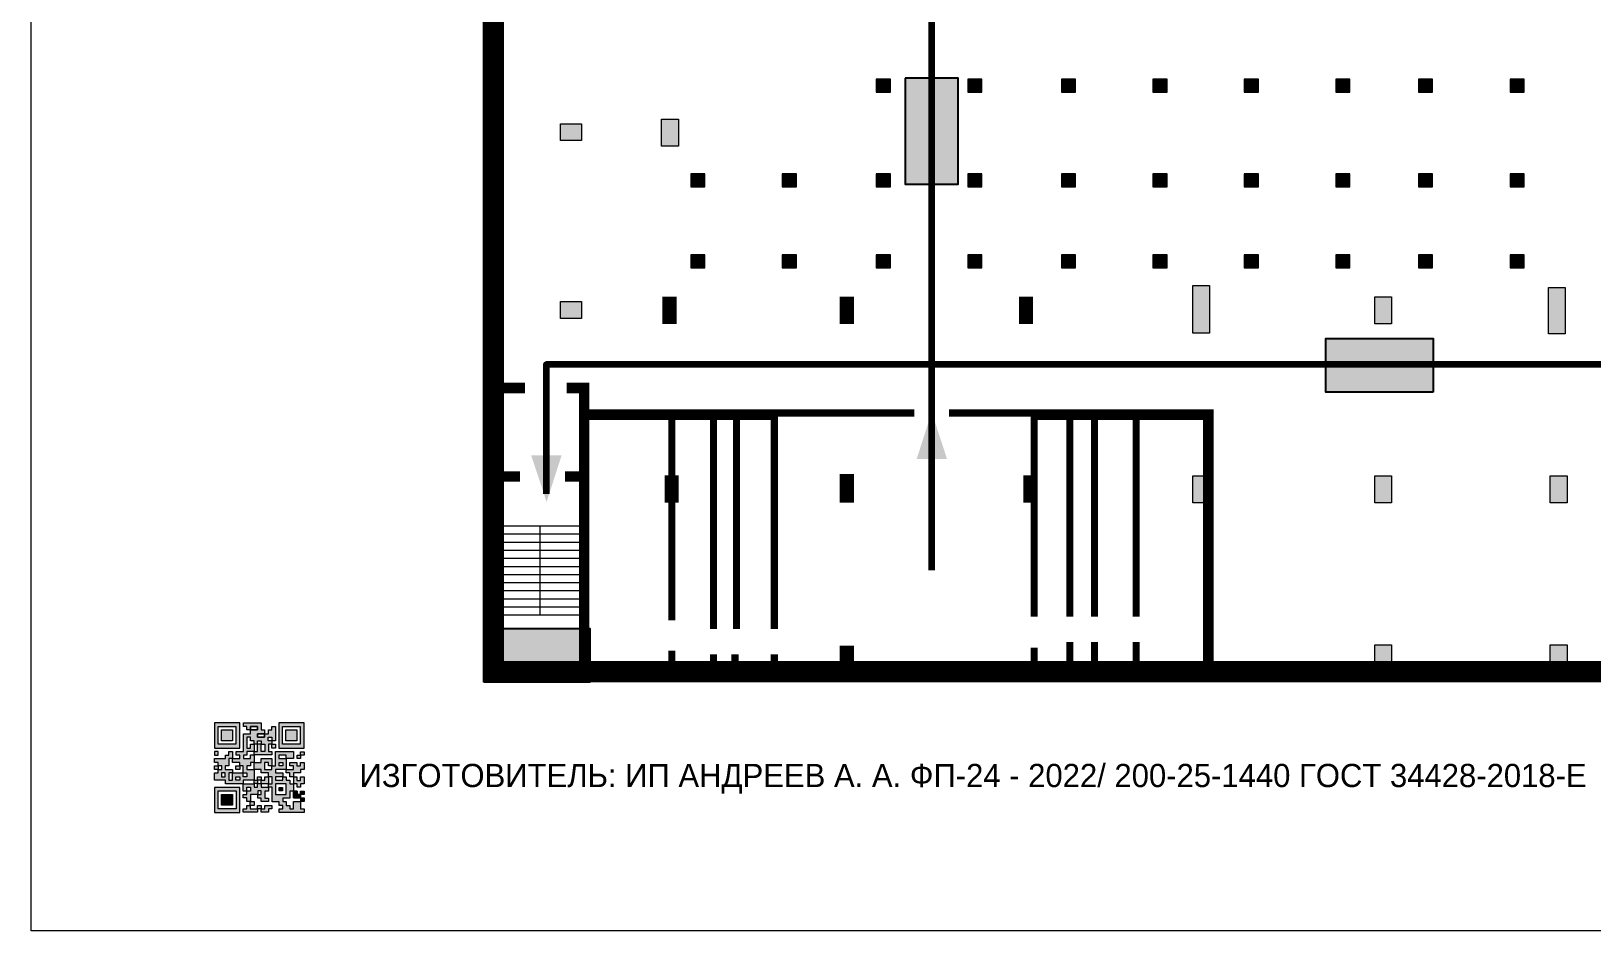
# Model space of a CAD drawing. Header units: millimetres. Extents: x 13810 to 67229, y 12374 to 21950.
# Drawn here: x 35837.9 to 36026.2, y 14541.7 to 14650.3 of the extents above; entities that cross this region are included whole.
import ezdxf

# ---------------------------------------------------------------- set-up
doc = ezdxf.new("R2010")
doc.units = ezdxf.units.MM
doc.layers.add('План_Штампы', color=7, linetype='Continuous')
doc.styles.add('обычный', font='arial.ttf')

# ---------------------------------------------------------------- blocks, each defined once
blk = doc.blocks.new('QR')
at = {"lineweight": 0}
h = blk.add_hatch(color=256, dxfattribs=at)
h.dxf.hatch_style = 1
h.paths.add_polyline_path([(9241.16, 2687.38), (9242.01, 2687.38), (9242.01, 2687.83), (9241.59, 2687.83), (9241.59, 2688.68), (9239.45, 2688.68), (9239.45, 2688.25), (9239.86, 2688.25), (9239.86, 2687.83), (9240.29, 2687.83), (9240.29, 2688.25), (9241.16, 2688.25), (9241.16, 2687.83), (9240.29, 2687.83), (9240.29, 2687.38), (9239.45, 2687.38), (9239.45, 2685.22), (9238.57, 2685.22), (9238.57, 2684.8), (9239.02, 2684.8), (9239.02, 2684.37), (9238.13, 2684.37), (9238.13, 2683.92), (9239.02, 2683.92), (9239.02, 2683.5), (9239.44, 2683.5), (9239.44, 2682.64), (9239.87, 2682.64), (9239.87, 2682.18), (9239.44, 2682.18), (9239.44, 2682.64), (9238.13, 2682.64), (9238.13, 2681.76), (9237.71, 2681.76), (9237.71, 2682.64), (9238.13, 2682.64), (9238.13, 2683.07), (9237.27, 2683.07), (9237.27, 2683.51), (9237.71, 2683.51), (9237.71, 2684.37), (9238.13, 2684.37), (9238.13, 2685.22), (9237.71, 2685.22), (9237.71, 2684.8), (9237.28, 2684.8), (9237.28, 2684.38), (9235.98, 2684.38), (9235.98, 2683.92), (9236.4, 2683.92), (9236.4, 2683.49), (9236.84, 2683.49), (9236.84, 2683.07), (9236.4, 2683.07), (9236.4, 2682.64), (9235.98, 2682.64), (9235.98, 2681.76), (9237.29, 2681.76), (9237.29, 2681.33), (9239.43, 2681.33), (9239.43, 2681.76), (9240.74, 2681.76), (9240.74, 2683.05), (9239.87, 2683.05), (9239.87, 2683.5), (9240.29, 2683.5), (9240.29, 2683.91), (9240.74, 2683.91), (9240.74, 2684.81), (9240.29, 2684.81), (9240.29, 2684.79), (9240.29, 2684.37), (9239.45, 2684.37), (9239.45, 2684.8), (9239.87, 2684.8), (9239.87, 2685.21), (9240.74, 2685.21), (9240.74, 2686.1), (9240.29, 2686.1), (9240.29, 2685.64), (9239.86, 2685.64), (9239.86, 2686.95), (9240.29, 2686.95), (9240.29, 2686.52), (9240.74, 2686.52), (9240.74, 2686.1), (9241.16, 2686.1), (9241.16, 2686.53), (9241.59, 2686.53), (9241.59, 2686.1), (9242.02, 2686.1), (9242.02, 2685.21), (9241.59, 2685.21), (9241.59, 2686.1), (9241.16, 2686.1), (9241.16, 2685.21), (9240.74, 2685.21), (9240.74, 2684.81), (9242.89, 2684.81), (9242.89, 2685.22), (9242.47, 2685.22), (9242.47, 2686.11), (9242.89, 2686.11), (9242.89, 2686.52), (9242.46, 2686.52), (9242.46, 2686.95), (9242.89, 2686.95), (9242.89, 2686.52), (9243.32, 2686.52), (9243.32, 2688.26), (9242.9, 2688.26), (9242.9, 2687.83), (9242.47, 2687.83), (9242.47, 2687.38), (9242.01, 2687.38), (9242.01, 2686.94), (9241.16, 2686.94)])
h.paths.add_polyline_path([(9239.02, 2682.18), (9239.02, 2681.76), (9238.54, 2681.76), (9238.54, 2682.18)], flags=16)
h.paths.add_polyline_path([(9237.27, 2682.65), (9237.27, 2682.19), (9236.83, 2682.19), (9236.83, 2682.65)], flags=16)
h = blk.add_hatch(color=256, dxfattribs=at)
h.dxf.hatch_style = 1
h.paths.add_polyline_path([(9238.15, 2687.83), (9236.83, 2687.83), (9236.83, 2686.52), (9238.15, 2686.52)], flags=0)
h.paths.add_polyline_path([(9239.01, 2685.65), (9239.01, 2688.68), (9235.98, 2688.68), (9235.98, 2685.65)])
h.paths.add_polyline_path([(9236.41, 2686.1), (9236.41, 2688.26), (9238.56, 2688.26), (9238.56, 2686.1)], flags=16)
h.paths.add_polyline_path([(9236.83, 2686.52), (9236.83, 2687.83), (9238.15, 2687.83), (9238.15, 2686.52)], flags=0)
h = blk.add_hatch(color=256, dxfattribs=at)
h.dxf.hatch_style = 1
h.paths.add_polyline_path([(9238.15, 2686.52), (9238.15, 2687.83), (9236.83, 2687.83), (9236.83, 2686.52)])
h.paths.add_polyline_path([(9245.91, 2686.52), (9245.91, 2687.83), (9244.59, 2687.83), (9244.59, 2686.52)], flags=0)
h.paths.add_polyline_path([(9246.77, 2685.65), (9246.77, 2688.68), (9243.74, 2688.68), (9243.74, 2685.65)])
h.paths.add_polyline_path([(9244.17, 2686.1), (9244.17, 2688.26), (9246.32, 2688.26), (9246.32, 2686.1)], flags=16)
h.paths.add_polyline_path([(9244.59, 2686.52), (9244.59, 2687.83), (9245.91, 2687.83), (9245.91, 2686.52)], flags=0)
h = blk.add_hatch(color=256, dxfattribs=at)
h.dxf.hatch_style = 1
h.paths.add_polyline_path([(9240.75, 2681.76), (9240.75, 2681.35), (9241.17, 2681.35), (9241.17, 2681.76)])
h.paths.add_polyline_path([(9241.6, 2682.18), (9241.17, 2682.18), (9241.17, 2681.76), (9241.6, 2681.76)])
h.paths.add_polyline_path([(9242.47, 2681.34), (9242.47, 2682.19), (9242.02, 2682.19), (9242.02, 2681.76), (9241.6, 2681.76), (9241.6, 2681.34)])
h.paths.add_polyline_path([(9239.87, 2678.3), (9239.44, 2678.3), (9239.44, 2677.89), (9241.17, 2677.89), (9241.17, 2678.3), (9240.28, 2678.3), (9240.28, 2678.73), (9239.87, 2678.73)])
h.paths.add_polyline_path([(9240.75, 2678.73), (9240.75, 2679.19), (9240.28, 2679.19), (9240.28, 2678.73)])
h.paths.add_polyline_path([(9241.6, 2678.73), (9241.17, 2678.73), (9241.17, 2678.3), (9241.6, 2678.3)])
h.paths.add_polyline_path([(9242.02, 2678.3), (9241.6, 2678.3), (9241.6, 2677.89), (9242.48, 2677.89), (9242.48, 2678.31), (9242.9, 2678.31), (9242.9, 2678.73), (9242.02, 2678.73)])
h.paths.add_polyline_path([(9246.36, 2684.37), (9246.36, 2684.79), (9245.93, 2684.79), (9245.93, 2684.37)])
h.paths.add_polyline_path([(9246.78, 2685.2), (9246.36, 2685.2), (9246.36, 2684.79), (9246.78, 2684.79)])
h.paths.add_polyline_path([(9245.91, 2687.83), (9244.59, 2687.83), (9244.59, 2686.52), (9245.91, 2686.52)])
h = blk.add_hatch(color=256, dxfattribs=at)
h.dxf.hatch_style = 1
h.paths.add_polyline_path([(9243.32, 2686.11), (9242.89, 2686.11), (9242.89, 2685.64), (9243.32, 2685.64)])
h.paths.add_polyline_path([(9239.02, 2683.07), (9239.02, 2683.5), (9238.56, 2683.5), (9238.56, 2683.07)])
h.paths.add_polyline_path([(9236.4, 2684.8), (9236.4, 2685.22), (9235.98, 2685.22), (9235.98, 2684.8)])
h.paths.add_polyline_path([(9236.4, 2683.07), (9236.4, 2683.49), (9235.98, 2683.49), (9235.98, 2683.07)])
h = blk.add_hatch(color=256, dxfattribs=at)
h.dxf.hatch_style = 1
h.paths.add_polyline_path([(9243.32, 2682.64), (9243.32, 2683.07), (9244.62, 2683.07), (9244.62, 2684.37), (9243.74, 2684.37), (9243.74, 2684.8), (9244.62, 2684.8), (9244.62, 2684.37), (9245.48, 2684.37), (9245.48, 2685.22), (9243.32, 2685.22), (9243.32, 2683.5), (9242.89, 2683.5), (9242.89, 2683.06), (9242.01, 2683.06), (9242.01, 2683.91), (9242.47, 2683.91), (9242.47, 2683.5), (9242.89, 2683.5), (9242.89, 2684.38), (9241.59, 2684.38), (9241.59, 2683.91), (9240.74, 2683.91), (9240.74, 2683.05), (9241.59, 2683.05), (9241.59, 2682.64), (9242.47, 2682.64), (9242.47, 2682.19), (9242.91, 2682.19), (9242.91, 2681.34), (9242.48, 2681.34), (9242.48, 2680.91), (9242.91, 2680.91), (9242.91, 2679.17), (9243.75, 2679.17), (9243.75, 2678.73), (9244.2, 2678.73), (9244.2, 2678.3), (9243.75, 2678.3), (9243.75, 2677.88), (9246.78, 2677.88), (9246.78, 2678.3), (9246.35, 2678.3), (9246.35, 2679.19), (9245.48, 2679.19), (9245.48, 2678.31), (9245.05, 2678.31), (9245.05, 2678.73), (9244.62, 2678.73), (9244.62, 2679.19), (9244.2, 2679.19), (9244.2, 2679.61), (9245.05, 2679.61), (9245.05, 2680.46), (9245.48, 2680.46), (9245.48, 2681.34), (9245.04, 2681.34), (9245.04, 2681.76), (9244.63, 2681.76), (9244.63, 2682.19), (9244.21, 2682.19), (9244.21, 2681.76), (9243.32, 2681.76), (9243.32, 2682.19), (9244.21, 2682.19), (9244.21, 2682.64)])
h.paths.add_polyline_path([(9243.75, 2683.49), (9243.75, 2683.92), (9244.21, 2683.92), (9244.21, 2683.49)], flags=16)
h.paths.add_polyline_path([(9243.32, 2681.34), (9244.63, 2681.34), (9244.63, 2680.04), (9243.32, 2680.04)], flags=16)
h.paths.add_polyline_path([(9243.76, 2680.89), (9244.18, 2680.89), (9244.18, 2680.48), (9243.76, 2680.48)], flags=0)
h = blk.add_hatch(color=256, dxfattribs=at)
h.dxf.hatch_style = 1
h.paths.add_polyline_path([(9246.36, 2683.07), (9246.78, 2683.07), (9246.78, 2683.92), (9246.36, 2683.92), (9246.36, 2683.49), (9245.92, 2683.49), (9245.92, 2683.92), (9245.06, 2683.92), (9245.06, 2683.49), (9245.48, 2683.49), (9245.48, 2683.07), (9244.62, 2683.07), (9244.62, 2682.65), (9245.05, 2682.65), (9245.05, 2682.18), (9245.48, 2682.18), (9245.48, 2682.65), (9246.36, 2682.65)])
h.paths.add_polyline_path([(9246.78, 2682.18), (9246.36, 2682.18), (9246.36, 2681.75), (9245.92, 2681.75), (9245.92, 2682.18), (9245.48, 2682.18), (9245.48, 2681.34), (9245.48, 2681.34), (9245.94, 2681.34), (9245.94, 2680.91), (9246.36, 2680.91), (9246.36, 2681.34), (9246.78, 2681.34)])
h = blk.add_hatch(color=256, dxfattribs=at)
h.dxf.hatch_style = 1
h.paths.add_polyline_path([(9235.98, 2680.9), (9235.98, 2677.86), (9239.02, 2677.86), (9239.02, 2680.9)])
h.paths.add_polyline_path([(9238.57, 2680.48), (9238.57, 2678.32), (9236.41, 2678.32), (9236.41, 2680.48)], flags=16)
h.paths.add_polyline_path([(9238.15, 2680.05), (9238.15, 2678.74), (9236.83, 2678.74), (9236.83, 2680.05)], flags=0)
h = blk.add_hatch(color=256, dxfattribs=at)
h.dxf.hatch_style = 1
h.paths.add_polyline_path([(9238.15, 2680.05), (9236.83, 2680.05), (9236.83, 2678.74), (9238.15, 2678.74)])
h = blk.add_hatch(color=256, dxfattribs=at)
h.dxf.hatch_style = 1
h.paths.add_polyline_path([(9242.02, 2680.46), (9242.48, 2680.46), (9242.48, 2680.91), (9241.58, 2680.91), (9241.58, 2681.35), (9241.17, 2681.35), (9241.17, 2680.91), (9240.75, 2680.91), (9240.75, 2681.33), (9239.43, 2681.33), (9239.43, 2680.46), (9239.86, 2680.46), (9239.86, 2680.92), (9240.3, 2680.92), (9240.3, 2680.46), (9239.86, 2680.46), (9239.86, 2680.04), (9239.44, 2680.04), (9239.44, 2679.62), (9239.86, 2679.62), (9239.86, 2679.19), (9240.29, 2679.19), (9240.29, 2680.03), (9241.18, 2680.03), (9241.18, 2680.47), (9241.6, 2680.47), (9241.6, 2680.03), (9241.18, 2680.03), (9241.18, 2679.61), (9241.6, 2679.61), (9241.6, 2679.19), (9242.47, 2679.19), (9242.47, 2679.6), (9242.02, 2679.6)])
h = blk.add_hatch(color=256, dxfattribs=at)
h.dxf.hatch_style = 1
h.paths.add_polyline_path([(9244.18, 2680.48), (9244.18, 2680.89), (9243.76, 2680.89), (9243.76, 2680.48)])
h = blk.add_hatch(color=256, dxfattribs=at)
h.dxf.hatch_style = 1
h.paths.add_polyline_path([(9245.93, 2680.04), (9245.93, 2680.46), (9245.48, 2680.46), (9245.48, 2679.62), (9246.35, 2679.62), (9246.35, 2680.04)])
h.paths.add_polyline_path([(9246.78, 2680.04), (9246.78, 2680.46), (9246.35, 2680.46), (9246.35, 2680.04)])
h.paths.add_polyline_path([(9246.78, 2679.18), (9246.78, 2679.62), (9246.35, 2679.62), (9246.35, 2679.18)])
for points in [[(9237.71, 2685.22), (9238.13, 2685.22), (9238.13, 2684.37), (9237.71, 2684.37), (9237.71, 2683.51), (9237.27, 2683.51), (9237.27, 2683.07), (9238.13, 2683.07), (9238.13, 2682.64), (9237.71, 2682.64), (9237.71, 2681.76), (9238.13, 2681.76), (9238.13, 2682.64), (9239.44, 2682.64), (9239.44, 2683.5), (9239.02, 2683.5), (9239.02, 2683.07), (9238.56, 2683.07), (9238.56, 2683.5), (9239.02, 2683.5), (9239.02, 2683.92), (9238.13, 2683.92), (9238.13, 2684.37), (9239.02, 2684.37), (9239.02, 2684.8), (9238.57, 2684.8), (9238.57, 2685.22), (9239.45, 2685.22), (9239.45, 2687.38), (9240.29, 2687.38), (9240.29, 2687.83), (9239.86, 2687.83), (9239.86, 2688.25), (9239.45, 2688.25), (9239.45, 2688.68), (9241.59, 2688.68), (9241.59, 2687.83), (9242.01, 2687.83), (9242.01, 2687.38), (9242.47, 2687.38), (9242.47, 2687.83), (9242.9, 2687.83), (9242.9, 2688.26), (9243.32, 2688.26), (9243.32, 2686.52), (9242.89, 2686.52), (9242.89, 2686.11), (9243.32, 2686.11), (9243.32, 2685.64), (9242.89, 2685.64), (9242.89, 2686.11), (9242.47, 2686.11), (9242.47, 2685.22), (9242.89, 2685.22), (9242.89, 2684.81), (9240.74, 2684.81), (9240.74, 2683.91), (9241.59, 2683.91), (9241.59, 2684.38), (9242.89, 2684.38), (9242.89, 2683.5), (9242.47, 2683.5), (9242.47, 2683.91), (9242.01, 2683.91), (9242.01, 2683.06), (9242.89, 2683.06), (9242.89, 2683.5), (9243.32, 2683.5), (9243.32, 2685.22), (9245.48, 2685.22), (9245.48, 2684.37), (9244.62, 2684.37), (9244.62, 2683.07), (9245.48, 2683.07), (9245.48, 2683.49), (9245.06, 2683.49), (9245.06, 2683.92), (9245.92, 2683.92), (9245.92, 2683.49), (9246.36, 2683.49), (9246.36, 2683.92), (9246.78, 2683.92), (9246.78, 2683.07), (9246.36, 2683.07), (9246.36, 2682.65), (9245.48, 2682.65), (9245.48, 2682.18), (9245.92, 2682.18), (9245.92, 2681.75), (9246.36, 2681.75), (9246.36, 2682.18), (9246.78, 2682.18), (9246.78, 2681.34), (9246.36, 2681.34), (9246.36, 2680.91), (9245.94, 2680.91), (9245.94, 2681.34), (9245.48, 2681.34), (9245.48, 2680.46), (9245.93, 2680.46), (9245.93, 2680.04), (9246.35, 2680.04), (9246.35, 2680.46), (9246.78, 2680.46), (9246.78, 2680.04), (9246.78, 2680.04), (9246.35, 2680.04), (9246.35, 2679.62), (9246.78, 2679.62), (9246.78, 2679.18), (9246.35, 2679.18), (9246.35, 2678.3), (9246.78, 2678.3), (9246.78, 2677.88), (9243.75, 2677.88), (9243.75, 2678.3), (9244.2, 2678.3), (9244.2, 2678.73), (9243.75, 2678.73), (9243.75, 2679.17), (9242.91, 2679.17), (9242.91, 2680.91), (9242.48, 2680.91), (9242.48, 2680.46), (9242.02, 2680.46), (9242.02, 2679.6), (9242.47, 2679.6), (9242.47, 2679.19), (9241.6, 2679.19), (9241.6, 2679.61), (9241.18, 2679.61), (9241.18, 2680.03), (9240.29, 2680.03), (9240.29, 2679.19), (9240.75, 2679.19), (9240.75, 2678.73), (9240.28, 2678.73), (9240.28, 2678.3), (9241.17, 2678.3), (9241.17, 2678.73), (9241.6, 2678.73), (9241.6, 2678.3), (9242.02, 2678.3), (9242.02, 2678.73), (9242.9, 2678.73), (9242.9, 2678.31), (9242.48, 2678.31), (9242.48, 2677.89), (9241.6, 2677.89), (9241.6, 2678.3), (9241.17, 2678.3), (9241.17, 2677.89), (9239.44, 2677.89), (9239.44, 2678.3), (9239.87, 2678.3), (9239.87, 2678.73), (9240.28, 2678.73), (9240.28, 2679.19), (9240.29, 2679.19), (9239.86, 2679.19), (9239.86, 2679.62), (9239.44, 2679.62), (9239.44, 2680.04), (9239.86, 2680.04), (9239.86, 2680.46), (9239.43, 2680.46), (9239.43, 2681.33), (9237.29, 2681.33), (9237.29, 2681.76), (9235.98, 2681.76), (9235.98, 2682.64), (9236.4, 2682.64), (9236.4, 2683.07), (9235.98, 2683.07), (9235.98, 2683.49), (9236.4, 2683.49), (9236.4, 2683.92), (9235.98, 2683.92), (9235.98, 2684.38), (9237.28, 2684.38), (9237.28, 2684.8), (9237.71, 2684.8), (9237.71, 2685.22), (9237.92, 2685.22)], [(9240.74, 2686.1), (9240.74, 2686.52), (9240.29, 2686.52), (9240.29, 2686.95), (9239.86, 2686.95), (9239.86, 2685.64), (9240.29, 2685.64), (9240.29, 2686.1), (9240.74, 2686.1), (9240.74, 2686.52)], [(9240.74, 2685.21), (9239.87, 2685.21), (9239.87, 2684.8), (9239.45, 2684.8), (9239.45, 2684.37), (9240.29, 2684.37), (9240.29, 2684.79), (9240.29, 2684.81), (9240.74, 2684.81), (9240.74, 2685.21), (9239.87, 2685.21)], [(9240.74, 2683.91), (9240.29, 2683.91), (9240.29, 2683.5), (9239.87, 2683.5), (9239.87, 2683.05), (9240.74, 2683.05), (9240.74, 2683.91)], [(9244.62, 2684.37), (9244.62, 2684.8), (9243.74, 2684.8), (9243.74, 2684.37), (9244.62, 2684.37)], [(9240.74, 2683.05), (9240.74, 2681.76), (9239.43, 2681.76), (9239.43, 2681.33), (9240.75, 2681.33), (9240.75, 2681.35), (9240.75, 2680.91), (9241.17, 2680.91), (9241.17, 2681.35), (9241.58, 2681.35), (9241.58, 2680.91), (9242.48, 2680.91), (9242.48, 2681.34), (9242.91, 2681.34), (9242.91, 2682.19), (9242.47, 2682.19), (9242.47, 2682.64), (9241.59, 2682.64), (9241.59, 2683.05), (9240.74, 2683.05)], [(9241.6, 2681.76), (9242.02, 2681.76), (9242.02, 2682.19), (9242.47, 2682.19), (9242.47, 2681.34), (9241.6, 2681.34), (9241.6, 2681.76)], [(9244.62, 2683.07), (9243.32, 2683.07), (9243.32, 2682.64), (9244.21, 2682.64), (9244.21, 2682.19), (9243.32, 2682.19), (9243.32, 2681.76), (9244.21, 2681.76), (9244.21, 2682.19), (9244.63, 2682.19), (9244.63, 2681.76), (9245.04, 2681.76), (9245.04, 2681.34), (9245.48, 2681.34)], [(9245.48, 2682.18), (9245.05, 2682.18), (9245.05, 2682.65), (9244.62, 2682.65), (9244.62, 2683.07)], [(9245.48, 2682.18), (9245.48, 2681.34)], [(9239.86, 2680.46), (9239.86, 2680.92), (9240.3, 2680.92), (9240.3, 2680.46), (9239.86, 2680.46)], [(9245.48, 2680.46), (9245.05, 2680.46), (9245.05, 2679.61), (9244.2, 2679.61), (9244.2, 2679.19), (9244.62, 2679.19), (9244.62, 2678.73), (9245.05, 2678.73), (9245.05, 2678.31), (9245.48, 2678.31), (9245.48, 2679.19), (9246.35, 2679.19), (9246.35, 2679.07)], [(9246.35, 2679.62), (9245.48, 2679.62), (9245.48, 2680.46)], [(9245.48, 2680.46), (9245.48, 2679.62), (9246.35, 2679.62), (9246.35, 2680.04), (9245.93, 2680.04), (9245.93, 2680.46), (9245.48, 2680.46), (9245.48, 2679.62)], [(9246.35, 2679.62), (9246.35, 2679.18)]]:
    blk.add_lwpolyline(points, dxfattribs=at)
for points in [[(9235.98, 2685.65), (9239.01, 2685.65), (9239.01, 2688.68), (9235.98, 2688.68)], [(9236.41, 2688.26), (9238.56, 2688.26), (9238.56, 2686.1), (9236.41, 2686.1)], [(9236.83, 2687.83), (9238.15, 2687.83), (9238.15, 2686.52), (9236.83, 2686.52)], [(9240.29, 2687.83), (9241.16, 2687.83), (9241.16, 2688.25), (9240.29, 2688.25)], [(9240.29, 2688.25), (9241.16, 2688.25), (9241.16, 2687.83), (9240.29, 2687.83)], [(9242.01, 2687.38), (9241.16, 2687.38), (9241.16, 2686.94), (9242.01, 2686.94)], [(9241.16, 2687.38), (9242.01, 2687.38), (9242.01, 2686.94), (9241.16, 2686.94)], [(9243.74, 2685.65), (9246.77, 2685.65), (9246.77, 2688.68), (9243.74, 2688.68)], [(9244.17, 2688.26), (9246.32, 2688.26), (9246.32, 2686.1), (9244.17, 2686.1)], [(9244.59, 2687.83), (9245.91, 2687.83), (9245.91, 2686.52), (9244.59, 2686.52)], [(9241.16, 2686.1), (9240.74, 2686.1), (9240.74, 2685.21), (9241.16, 2685.21)], [(9241.16, 2686.53), (9241.59, 2686.53), (9241.59, 2686.1), (9241.16, 2686.1)], [(9241.59, 2686.1), (9242.02, 2686.1), (9242.02, 2685.21), (9241.59, 2685.21)], [(9242.89, 2686.52), (9242.46, 2686.52), (9242.46, 2686.95), (9242.89, 2686.95)], [(9235.98, 2684.8), (9236.4, 2684.8), (9236.4, 2685.22), (9235.98, 2685.22)], [(9236.4, 2683.07), (9236.84, 2683.07), (9236.84, 2683.49), (9236.4, 2683.49)], [(9243.75, 2683.92), (9244.21, 2683.92), (9244.21, 2683.49), (9243.75, 2683.49)], [(9245.93, 2684.79), (9246.36, 2684.79), (9246.36, 2684.37), (9245.93, 2684.37)], [(9246.36, 2685.2), (9246.78, 2685.2), (9246.78, 2684.79), (9246.36, 2684.79)], [(9236.83, 2682.19), (9237.27, 2682.19), (9237.27, 2682.65), (9236.83, 2682.65)], [(9238.54, 2682.18), (9239.02, 2682.18), (9239.02, 2681.76), (9238.54, 2681.76)], [(9239.44, 2682.64), (9239.87, 2682.64), (9239.87, 2682.18), (9239.44, 2682.18)], [(9240.75, 2681.76), (9241.17, 2681.76), (9241.17, 2681.35), (9240.75, 2681.35)], [(9241.17, 2682.18), (9241.6, 2682.18), (9241.6, 2681.76), (9241.17, 2681.76)], [(9235.98, 2677.86), (9239.02, 2677.86), (9239.02, 2680.9), (9235.98, 2680.9)], [(9236.41, 2680.48), (9238.57, 2680.48), (9238.57, 2678.32), (9236.41, 2678.32)], [(9236.83, 2680.05), (9238.15, 2680.05), (9238.15, 2678.74), (9236.83, 2678.74)], [(9241.18, 2680.03), (9241.6, 2680.03), (9241.6, 2680.47), (9241.18, 2680.47)], [(9243.32, 2680.04), (9244.63, 2680.04), (9244.63, 2681.34), (9243.32, 2681.34)], [(9243.76, 2680.89), (9244.18, 2680.89), (9244.18, 2680.48), (9243.76, 2680.48)]]:
    blk.add_lwpolyline(points, close=True, dxfattribs=at)
blk = doc.blocks.new('A$C32E8229D')
at = {"true_color": 0xffffff}
blk.add_hatch(color=7, dxfattribs=at).paths.add_polyline_path([(0, 0), (0, -8), (16, -8), (16, 0)])
h = blk.add_hatch(color=126)
h.paths.add_polyline_path([(0.2, -0.2), (15.8, -0.2), (15.8, -7.8), (0.2, -7.8)])
h.paths.add_polyline_path([(13.49, -2.05), (12.08, -2.05), (11.37, -2.63, 0.162397), (11.29, -2.84), (11.29, -3.63), (10.35, -3.63), (10.35, -4.05), (11.68, -4.05), (11.68, -3.48), (12.26, -4.28), (11.29, -5.1), (11.29, -6.78), (11.85, -6.78), (11.85, -5.44), (12.8, -4.64), (12.8, -5.94), (14.46, -5.94), (14.46, -5.39), (13.45, -5.39), (13.45, -3.97), (12.46, -2.59), (13.15, -2.59), (13.69, -3.34), (14.18, -3)], flags=16)
h.paths.add_polyline_path([(10.74, -1.82, 1), (11.8, -1.82, 1)], flags=16)
h.paths.add_polyline_path([(9.39, -3.59), (5.99, -3.59), (6.56, -3.03), (5.91, -3.03), (5.1, -3.83), (5.91, -4.64), (6.56, -4.64), (5.99, -4.09), (9.39, -4.09)], flags=16)
h.paths.add_polyline_path([(4.29, -1.08), (1.72, -1.08), (1.72, -6.6), (4.29, -6.6)], flags=16)
at = {"color": 126}
blk.add_lwpolyline([(16, -8), (0, -8), (0, 0), (16, 0)], close=True, dxfattribs=at)
blk = doc.blocks.new('A$C7B4425F7')
at = {"true_color": 0xffffff}
blk.add_hatch(color=7, dxfattribs=at).paths.add_polyline_path([(0, 0), (-16, 0), (-16, -8), (0, -8)])
h = blk.add_hatch(color=126)
h.paths.add_polyline_path([(-0.2, -0.2), (-15.8, -0.2), (-15.8, -7.8), (-0.2, -7.8)])
h.paths.add_polyline_path([(-11.76, -2.03), (-11.76, -3.66), (-11.17, -3.66, -0.568275), (-11.17, -6.18), (-12.58, -6.18), (-12.58, -2.03)], flags=16)
h.paths.add_polyline_path([(-13.33, -4.12, -0.495768), (-13.59, -6.18), (-15.03, -6.18), (-15.03, -2.03), (-13.59, -2.03, -0.487973)], flags=16)
h.paths.add_polyline_path([(-10.25, -2.03), (-9.48, -2.03), (-9.48, -6.18), (-10.25, -6.18)], flags=16)
h.paths.add_polyline_path([(-13.84, -3.69), (-14.24, -3.69), (-14.24, -3.03), (-13.9, -3.03, -0.692621)], flags=0)
h.paths.add_polyline_path([(-9.15, -2.03), (-8.4, -2.03), (-8.04, -3.07), (-7.68, -2.03), (-6.93, -2.03), (-7.64, -4.1), (-6.93, -6.18), (-7.68, -6.18), (-8.04, -5.14), (-8.4, -6.18), (-9.15, -6.18), (-8.44, -4.1)], flags=16)
h.paths.add_polyline_path([(-11.76, -4.46), (-11.42, -4.46, -0.692621), (-11.36, -5.12), (-11.76, -5.12)], flags=0)
h.paths.add_polyline_path([(-13.9, -5.2), (-14.24, -5.2), (-14.24, -4.55), (-13.84, -4.55, -0.708038)], flags=0)
edge = h.paths.add_edge_path(flags=16)
edge.add_ellipse((-5.51, -4.08), major_axis=(0, 2.05), ratio=0.586184, start_angle=0, end_angle=360)
edge = h.paths.add_edge_path(flags=0)
edge.add_ellipse((-5.51, -4.08), major_axis=(0, 1.14), ratio=0.454828, start_angle=0, end_angle=360)
h.paths.add_polyline_path([(-4.13, -4.96, 0.377264), (-3.48, -4.52, 0.0555), (-3.16, -2.03), (-1.66, -2.03), (-1.66, -4.96), (-0.96, -4.96), (-0.96, -7.01), (-1.75, -7.01), (-1.75, -6.18), (-3.3, -6.18), (-3.3, -7.02), (-4.13, -7.02)], flags=16)
h.paths.add_polyline_path([(-2.73, -2.91), (-2.28, -2.91), (-2.28, -4.96), (-3.05, -4.96, 0.079136)], flags=0)
at = {"color": 126}
blk.add_lwpolyline([(-16, -8), (0, -8), (0, 0), (-16, 0)], close=True, dxfattribs=at)

msp = doc.modelspace()

# ---------------------------------------------------------------- hatches: boundary and pattern name
at = {"lineweight": 0}
h = msp.add_hatch(color=256, dxfattribs=at)
h.dxf.hatch_style = 1
h.paths.add_polyline_path([(35941.57, 14642.91), (35941.57, 14644.5), (35939.87, 14644.5), (35939.87, 14642.91)])
h = msp.add_hatch(color=256, dxfattribs=at)
h.dxf.hatch_style = 1
h.paths.add_polyline_path([(35952.61, 14642.91), (35952.61, 14644.5), (35950.91, 14644.5), (35950.91, 14642.91)])
h = msp.add_hatch(color=256, dxfattribs=at)
h.dxf.hatch_style = 1
h.paths.add_polyline_path([(35963.9, 14642.91), (35963.9, 14644.5), (35962.2, 14644.5), (35962.2, 14642.91)])
h = msp.add_hatch(color=256, dxfattribs=at)
h.dxf.hatch_style = 1
h.paths.add_polyline_path([(35974.95, 14642.91), (35974.95, 14644.5), (35973.24, 14644.5), (35973.24, 14642.91)])
h = msp.add_hatch(color=256, dxfattribs=at)
h.dxf.hatch_style = 1
h.paths.add_polyline_path([(35985.97, 14642.91), (35985.97, 14644.5), (35984.27, 14644.5), (35984.27, 14642.91)])
h = msp.add_hatch(color=256, dxfattribs=at)
h.dxf.hatch_style = 1
h.paths.add_polyline_path([(35997.02, 14642.91), (35997.02, 14644.5), (35995.31, 14644.5), (35995.31, 14642.91)])
h = msp.add_hatch(color=256, dxfattribs=at)
h.dxf.hatch_style = 1
h.paths.add_polyline_path([(36006.99, 14642.91), (36006.99, 14644.5), (36005.29, 14644.5), (36005.29, 14642.91)])
h = msp.add_hatch(color=256, dxfattribs=at)
h.dxf.hatch_style = 1
h.paths.add_polyline_path([(36018.04, 14642.91), (36018.04, 14644.5), (36016.34, 14644.5), (36016.34, 14642.91)])
h = msp.add_hatch(color=256, dxfattribs=at)
h.dxf.hatch_style = 1
h.paths.add_polyline_path([(35904.31, 14639.11), (35901.78, 14639.11), (35901.78, 14637.09), (35904.31, 14637.09)])
h = msp.add_hatch(color=256, dxfattribs=at)
h.dxf.hatch_style = 1
h.paths.add_polyline_path([(35915.99, 14639.67), (35913.97, 14639.67), (35913.97, 14636.42), (35915.99, 14636.42)])
h = msp.add_hatch(color=256, dxfattribs=at)
h.dxf.hatch_style = 1
h.paths.add_polyline_path([(35919.19, 14631.48), (35919.19, 14633.08), (35917.48, 14633.08), (35917.48, 14631.48)])
h = msp.add_hatch(color=256, dxfattribs=at)
h.dxf.hatch_style = 1
h.paths.add_polyline_path([(35930.23, 14631.48), (35930.23, 14633.08), (35928.53, 14633.08), (35928.53, 14631.48)])
h = msp.add_hatch(color=256, dxfattribs=at)
h.dxf.hatch_style = 1
h.paths.add_polyline_path([(35941.57, 14631.48), (35941.57, 14633.08), (35939.87, 14633.08), (35939.87, 14631.48)])
h = msp.add_hatch(color=256, dxfattribs=at)
h.dxf.hatch_style = 1
h.paths.add_polyline_path([(35952.61, 14631.48), (35952.61, 14633.08), (35950.91, 14633.08), (35950.91, 14631.48)])
h = msp.add_hatch(color=256, dxfattribs=at)
h.dxf.hatch_style = 1
h.paths.add_polyline_path([(35963.9, 14631.48), (35963.9, 14633.08), (35962.2, 14633.08), (35962.2, 14631.48)])
h = msp.add_hatch(color=256, dxfattribs=at)
h.dxf.hatch_style = 1
h.paths.add_polyline_path([(35974.95, 14631.48), (35974.95, 14633.08), (35973.24, 14633.08), (35973.24, 14631.48)])
h = msp.add_hatch(color=256, dxfattribs=at)
h.dxf.hatch_style = 1
h.paths.add_polyline_path([(35985.97, 14631.48), (35985.97, 14633.08), (35984.27, 14633.08), (35984.27, 14631.48)])
h = msp.add_hatch(color=256, dxfattribs=at)
h.dxf.hatch_style = 1
h.paths.add_polyline_path([(35997.02, 14631.48), (35997.02, 14633.08), (35995.31, 14633.08), (35995.31, 14631.48)])
h = msp.add_hatch(color=256, dxfattribs=at)
h.dxf.hatch_style = 1
h.paths.add_polyline_path([(36006.99, 14631.48), (36006.99, 14633.08), (36005.29, 14633.08), (36005.29, 14631.48)])
h = msp.add_hatch(color=256, dxfattribs=at)
h.dxf.hatch_style = 1
h.paths.add_polyline_path([(36018.04, 14631.48), (36018.04, 14633.08), (36016.34, 14633.08), (36016.34, 14631.48)])
h = msp.add_hatch(color=256, dxfattribs=at)
h.dxf.hatch_style = 1
h.paths.add_polyline_path([(35919.19, 14621.71), (35919.19, 14623.3), (35917.48, 14623.3), (35917.48, 14621.71)])
h = msp.add_hatch(color=256, dxfattribs=at)
h.dxf.hatch_style = 1
h.paths.add_polyline_path([(35930.23, 14621.71), (35930.23, 14623.3), (35928.53, 14623.3), (35928.53, 14621.71)])
h = msp.add_hatch(color=256, dxfattribs=at)
h.dxf.hatch_style = 1
h.paths.add_polyline_path([(35941.57, 14621.71), (35941.57, 14623.3), (35939.87, 14623.3), (35939.87, 14621.71)])
h = msp.add_hatch(color=256, dxfattribs=at)
h.dxf.hatch_style = 1
h.paths.add_polyline_path([(35952.61, 14621.71), (35952.61, 14623.3), (35950.91, 14623.3), (35950.91, 14621.71)])
h = msp.add_hatch(color=256, dxfattribs=at)
h.dxf.hatch_style = 1
h.paths.add_polyline_path([(35963.9, 14621.71), (35963.9, 14623.3), (35962.2, 14623.3), (35962.2, 14621.71)])
h = msp.add_hatch(color=256, dxfattribs=at)
h.dxf.hatch_style = 1
h.paths.add_polyline_path([(35974.95, 14621.71), (35974.95, 14623.3), (35973.24, 14623.3), (35973.24, 14621.71)])
h = msp.add_hatch(color=256, dxfattribs=at)
h.dxf.hatch_style = 1
h.paths.add_polyline_path([(35985.97, 14621.71), (35985.97, 14623.3), (35984.27, 14623.3), (35984.27, 14621.71)])
h = msp.add_hatch(color=256, dxfattribs=at)
h.dxf.hatch_style = 1
h.paths.add_polyline_path([(35997.02, 14621.71), (35997.02, 14623.3), (35995.31, 14623.3), (35995.31, 14621.71)])
h = msp.add_hatch(color=256, dxfattribs=at)
h.dxf.hatch_style = 1
h.paths.add_polyline_path([(36006.99, 14621.71), (36006.99, 14623.3), (36005.29, 14623.3), (36005.29, 14621.71)])
h = msp.add_hatch(color=256, dxfattribs=at)
h.dxf.hatch_style = 1
h.paths.add_polyline_path([(36018.04, 14621.71), (36018.04, 14623.3), (36016.34, 14623.3), (36016.34, 14621.71)])
h = msp.add_hatch(color=256, dxfattribs=at)
h.dxf.hatch_style = 1
h.paths.add_polyline_path([(35980.07, 14619.57), (35978.05, 14619.57), (35978.05, 14613.85), (35980.07, 14613.85)])
h = msp.add_hatch(color=256, dxfattribs=at)
h.dxf.hatch_style = 1
h.paths.add_polyline_path([(36022.99, 14619.33), (36020.97, 14619.33), (36020.97, 14613.74), (36022.99, 14613.74)])
h = msp.add_hatch(color=256, dxfattribs=at)
h.dxf.hatch_style = 1
h.paths.add_polyline_path([(35904.31, 14617.65), (35901.78, 14617.65), (35901.78, 14615.62), (35904.31, 14615.62)])
h = msp.add_hatch(color=256, dxfattribs=at)
h.dxf.hatch_style = 1
h.paths.add_polyline_path([(36002.05, 14618.21), (36000.03, 14618.21), (36000.03, 14614.97), (36002.05, 14614.97)])
h = msp.add_hatch(color=256, dxfattribs=at)
h.dxf.hatch_style = 1
h.paths.add_polyline_path([(35980.07, 14596.62), (35978.05, 14596.62), (35978.05, 14593.37), (35980.07, 14593.37)])
h = msp.add_hatch(color=256, dxfattribs=at)
h.dxf.hatch_style = 1
h.paths.add_polyline_path([(36002.05, 14596.62), (36000.03, 14596.62), (36000.03, 14593.37), (36002.05, 14593.37)])
h = msp.add_hatch(color=256, dxfattribs=at)
h.dxf.hatch_style = 1
h.paths.add_polyline_path([(36023.22, 14596.62), (36021.2, 14596.62), (36021.2, 14593.37), (36023.22, 14593.37)])
h = msp.add_hatch(color=256, dxfattribs=at)
h.dxf.hatch_style = 1
h.paths.add_polyline_path([(36002.05, 14576.23), (36000.03, 14576.23), (36000.03, 14572.99), (36002.05, 14572.99)])
h = msp.add_hatch(color=256, dxfattribs=at)
h.dxf.hatch_style = 1
h.paths.add_polyline_path([(36023.22, 14576.23), (36021.2, 14576.23), (36021.2, 14572.99), (36023.22, 14572.99)])

# ---------------------------------------------------------------- linework, layer by layer
at = {"color": 126, "lineweight": 0, "true_color": 0x008754}
msp.add_lwpolyline([(35837.9, 14936.73), (36437.9, 14936.73), (36437.9, 14541.73), (35837.9, 14541.73)], close=True, dxfattribs=at)
msp.add_lwpolyline([(35837.9, 14936.73), (36437.9, 14936.73), (36437.9, 14541.73), (35837.9, 14541.73)], close=True, dxfattribs=at)
msp.add_lwpolyline([(35837.9, 14936.73), (36437.9, 14936.73), (36437.9, 14541.73), (35837.9, 14541.73)], close=True, dxfattribs=at)
msp.add_lwpolyline([(35837.9, 14936.73), (36437.9, 14936.73), (36437.9, 14541.73), (35837.9, 14541.73)], close=True, dxfattribs=at)
at = {"lineweight": 0}
for points, const_width in [([(35941.32, 14744.96), (35893.65, 14744.96), (35893.65, 14572.99), (36076.68, 14572.99)], 2.56), ([(35914.92, 14614.94), (35914.92, 14618.23)], 1.71), ([(35936.31, 14614.94), (35936.31, 14618.23)], 1.71), ([(35957.93, 14614.94), (35957.93, 14618.23)], 1.71), ([(35897.47, 14607.21), (35893.65, 14607.21)], 1.28), ([(35904.62, 14572.99), (35904.62, 14607.21), (35902.5, 14607.21)], 1.28), ([(35904.62, 14603.99), (35927.57, 14603.99)], 1.28), ([(35915.19, 14579.19), (35915.19, 14603.99)], 0.855), ([(35920.23, 14578.14), (35920.23, 14603.99)], 0.855), ([(35923.01, 14603.99), (35923.01, 14578.14)], 0.855), ([(35927.57, 14578.14), (35927.57, 14604.2), (35944.48, 14604.2)], 0.855), ([(35948.64, 14604.2), (35958.93, 14604.2), (35958.93, 14579.61)], 0.855), ([(35958.93, 14604), (35979.94, 14604), (35979.94, 14572.99)], 1.28), ([(35963.22, 14579.61), (35963.22, 14604)], 0.855), ([(35966.19, 14604), (35966.19, 14579.61)], 0.855), ([(35971.23, 14579.61), (35971.23, 14604)], 0.855), ([(35936.31, 14593.37), (35936.31, 14596.84)], 1.71), ([(35896.86, 14596.54), (35893.65, 14596.54)], 1.28), ([(35902.3, 14596.54), (35904.62, 14596.54)], 1.28), ([(35915.18, 14593.37), (35915.18, 14596.67)], 1.71), ([(35958.46, 14593.37), (35958.46, 14596.67)], 1.71), ([(35936.31, 14576.14), (35936.31, 14572.99)], 1.71), ([(35963.22, 14576.59), (35963.22, 14572.99)], 0.855), ([(35966.19, 14576.59), (35966.19, 14572.99)], 0.855), ([(35971.23, 14576.59), (35971.23, 14572.99)], 0.855), ([(35915.19, 14575.54), (35915.19, 14572.99)], 0.855), ([(35920.23, 14575.1), (35920.23, 14572.99)], 0.855), ([(35922.82, 14575.1), (35922.82, 14572.99)], 0.855), ([(35927.57, 14575.1), (35927.57, 14572.99)], 0.855), ([(35958.93, 14575.9), (35958.93, 14572.99)], 0.855)]:
    msp.add_lwpolyline(points, dxfattribs=dict(at, const_width=const_width))
at = {"color": 126, "lineweight": 100, "true_color": 0x008754}
for points in [[(35946.54, 14739.06), (35946.54, 14585.25)], [(35946.54, 14610.07), (35900.02, 14610.07), (35900.02, 14594.47)], [(36078.73, 14610.07), (35946.54, 14610.07)]]:
    msp.add_lwpolyline(points, dxfattribs=at)
at = {"lineweight": 0}
for points in [[(35939.87, 14642.91), (35941.57, 14642.91), (35941.57, 14644.5), (35939.87, 14644.5), (35939.87, 14642.91)], [(35950.91, 14642.91), (35952.61, 14642.91), (35952.61, 14644.5), (35950.91, 14644.5), (35950.91, 14642.91)], [(35962.2, 14642.91), (35963.9, 14642.91), (35963.9, 14644.5), (35962.2, 14644.5), (35962.2, 14642.91)], [(35973.24, 14642.91), (35974.95, 14642.91), (35974.95, 14644.5), (35973.24, 14644.5), (35973.24, 14642.91)], [(35984.27, 14642.91), (35985.97, 14642.91), (35985.97, 14644.5), (35984.27, 14644.5), (35984.27, 14642.91)], [(35995.31, 14642.91), (35997.02, 14642.91), (35997.02, 14644.5), (35995.31, 14644.5), (35995.31, 14642.91)], [(36005.29, 14642.91), (36006.99, 14642.91), (36006.99, 14644.5), (36005.29, 14644.5), (36005.29, 14642.91)], [(36016.34, 14642.91), (36018.04, 14642.91), (36018.04, 14644.5), (36016.34, 14644.5), (36016.34, 14642.91)], [(35904.31, 14637.09), (35901.78, 14637.09), (35901.78, 14639.11), (35904.31, 14639.11), (35904.31, 14637.09)], [(35915.99, 14636.42), (35913.97, 14636.42), (35913.97, 14639.67), (35915.99, 14639.67), (35915.99, 14636.42)], [(35917.48, 14631.48), (35919.19, 14631.48), (35919.19, 14633.08), (35917.48, 14633.08), (35917.48, 14631.48)], [(35928.53, 14631.48), (35930.23, 14631.48), (35930.23, 14633.08), (35928.53, 14633.08), (35928.53, 14631.48)], [(35939.87, 14631.48), (35941.57, 14631.48), (35941.57, 14633.08), (35939.87, 14633.08), (35939.87, 14631.48)], [(35950.91, 14631.48), (35952.61, 14631.48), (35952.61, 14633.08), (35950.91, 14633.08), (35950.91, 14631.48)], [(35962.2, 14631.48), (35963.9, 14631.48), (35963.9, 14633.08), (35962.2, 14633.08), (35962.2, 14631.48)], [(35973.24, 14631.48), (35974.95, 14631.48), (35974.95, 14633.08), (35973.24, 14633.08), (35973.24, 14631.48)], [(35984.27, 14631.48), (35985.97, 14631.48), (35985.97, 14633.08), (35984.27, 14633.08), (35984.27, 14631.48)], [(35995.31, 14631.48), (35997.02, 14631.48), (35997.02, 14633.08), (35995.31, 14633.08), (35995.31, 14631.48)], [(36005.29, 14631.48), (36006.99, 14631.48), (36006.99, 14633.08), (36005.29, 14633.08), (36005.29, 14631.48)], [(36016.34, 14631.48), (36018.04, 14631.48), (36018.04, 14633.08), (36016.34, 14633.08), (36016.34, 14631.48)], [(35917.48, 14621.71), (35919.19, 14621.71), (35919.19, 14623.3), (35917.48, 14623.3), (35917.48, 14621.71)], [(35928.53, 14621.71), (35930.23, 14621.71), (35930.23, 14623.3), (35928.53, 14623.3), (35928.53, 14621.71)], [(35939.87, 14621.71), (35941.57, 14621.71), (35941.57, 14623.3), (35939.87, 14623.3), (35939.87, 14621.71)], [(35950.91, 14621.71), (35952.61, 14621.71), (35952.61, 14623.3), (35950.91, 14623.3), (35950.91, 14621.71)], [(35962.2, 14621.71), (35963.9, 14621.71), (35963.9, 14623.3), (35962.2, 14623.3), (35962.2, 14621.71)], [(35973.24, 14621.71), (35974.95, 14621.71), (35974.95, 14623.3), (35973.24, 14623.3), (35973.24, 14621.71)], [(35984.27, 14621.71), (35985.97, 14621.71), (35985.97, 14623.3), (35984.27, 14623.3), (35984.27, 14621.71)], [(35995.31, 14621.71), (35997.02, 14621.71), (35997.02, 14623.3), (35995.31, 14623.3), (35995.31, 14621.71)], [(36005.29, 14621.71), (36006.99, 14621.71), (36006.99, 14623.3), (36005.29, 14623.3), (36005.29, 14621.71)], [(36016.34, 14621.71), (36018.04, 14621.71), (36018.04, 14623.3), (36016.34, 14623.3), (36016.34, 14621.71)], [(35980.07, 14613.85), (35978.05, 14613.85), (35978.05, 14619.57), (35980.07, 14619.57), (35980.07, 14613.85)], [(36022.99, 14613.74), (36020.97, 14613.74), (36020.97, 14619.33), (36022.99, 14619.33), (36022.99, 14613.74)], [(35904.31, 14615.62), (35901.78, 14615.62), (35901.78, 14617.65), (35904.31, 14617.65), (35904.31, 14615.62)], [(36002.05, 14614.97), (36000.03, 14614.97), (36000.03, 14618.21), (36002.05, 14618.21), (36002.05, 14614.97)], [(35980.07, 14593.37), (35978.05, 14593.37), (35978.05, 14596.62), (35980.07, 14596.62), (35980.07, 14593.37)], [(36002.05, 14593.37), (36000.03, 14593.37), (36000.03, 14596.62), (36002.05, 14596.62), (36002.05, 14593.37)], [(36023.22, 14593.37), (36021.2, 14593.37), (36021.2, 14596.62), (36023.22, 14596.62), (36023.22, 14593.37)], [(35893.65, 14590.58), (35904.62, 14590.58)], [(35899.32, 14579.84), (35899.32, 14590.58)], [(35893.65, 14589.61), (35904.62, 14589.61)], [(35893.65, 14589.61), (35904.62, 14589.61)], [(35893.65, 14588.63), (35904.62, 14588.63)], [(35893.65, 14588.63), (35904.62, 14588.63)], [(35893.65, 14587.65), (35904.62, 14587.65)], [(35893.65, 14587.65), (35904.62, 14587.65)], [(35893.65, 14586.68), (35904.62, 14586.68)], [(35893.65, 14586.68), (35904.62, 14586.68)], [(35893.65, 14585.7), (35904.62, 14585.7)], [(35893.65, 14585.7), (35904.62, 14585.7)], [(35893.65, 14584.73), (35904.62, 14584.73)], [(35893.65, 14584.73), (35904.62, 14584.73)], [(35893.65, 14583.75), (35904.62, 14583.75)], [(35893.65, 14583.75), (35904.62, 14583.75)], [(35893.65, 14582.77), (35904.62, 14582.77)], [(35893.65, 14582.77), (35904.62, 14582.77)], [(35893.65, 14581.8), (35904.62, 14581.8)], [(35893.65, 14581.8), (35904.62, 14581.8)], [(35893.65, 14580.82), (35904.62, 14580.82)], [(35893.65, 14580.82), (35904.62, 14580.82)], [(35893.65, 14579.84), (35904.62, 14579.84)], [(36002.05, 14572.99), (36000.03, 14572.99), (36000.03, 14576.23), (36002.05, 14576.23), (36002.05, 14572.99)], [(36023.22, 14572.99), (36021.2, 14572.99), (36021.2, 14576.23), (36023.22, 14576.23), (36023.22, 14572.99)]]:
    msp.add_lwpolyline(points, dxfattribs=at)
at = {"layer": 'План_Штампы', "color": 126, "true_color": 0x008754}
for points in [[(35948.41, 14598.66), (35944.75, 14598.67), (35946.56, 14604.29)], [(35898.23, 14599.1), (35901.9, 14599.1), (35900.09, 14593.48)]]:
    msp.add_solid(points, dxfattribs=at)

# ---------------------------------------------------------------- block references
at = {"color": 22, "lineweight": 100, "true_color": 0xbb1e10}
msp.add_blockref('QR', (26624.05, 11878.13), dxfattribs=at)
at = {"layer": 'План_Штампы', "color": 126, "true_color": 0x008754}
for p, xscale, yscale, zscale, rotation in [((35949.77, 14631.8), -0.8, 0.8, 0.8, 270), ((35994.1, 14613.2), 0.8100087101568005, 0.8100087101568005, 0.8100087101568005, 359.9978653237144)]:
    msp.add_blockref('A$C32E8229D', p, dxfattribs=dict(at, xscale=xscale, yscale=yscale, zscale=zscale, rotation=rotation))
at = {"layer": 'План_Штампы', "xscale": 0.8, "yscale": 0.8, "zscale": 0.8}
msp.add_blockref('A$C7B4425F7', (35905.33, 14578.16), dxfattribs=at)

# ---------------------------------------------------------------- texts
at = {"lineweight": 0, "insert": (35951.55, 14560.06), "char_height": 2.8, "width": 191.3484, "attachment_point": 5, "style": 'обычный'}
msp.add_mtext('\\pi-8.4,l8.4,t8.4;{\\fProxima Nova Rg|b0|i0|c204|p2;ИЗГОТОВИТЕЛЬ: ИП АНДРЕЕВ А. А.\\fProxima Nova Rg|b0|i0|c0|p2; \\fProxima Nova Rg|b0|i0|c204|p2;ФП-24 - 2022/ 200-25-1440 ГОСТ 34428-2018-Е\\H1.2266x; }', dxfattribs=at)

doc.saveas('drawing.dxf')
